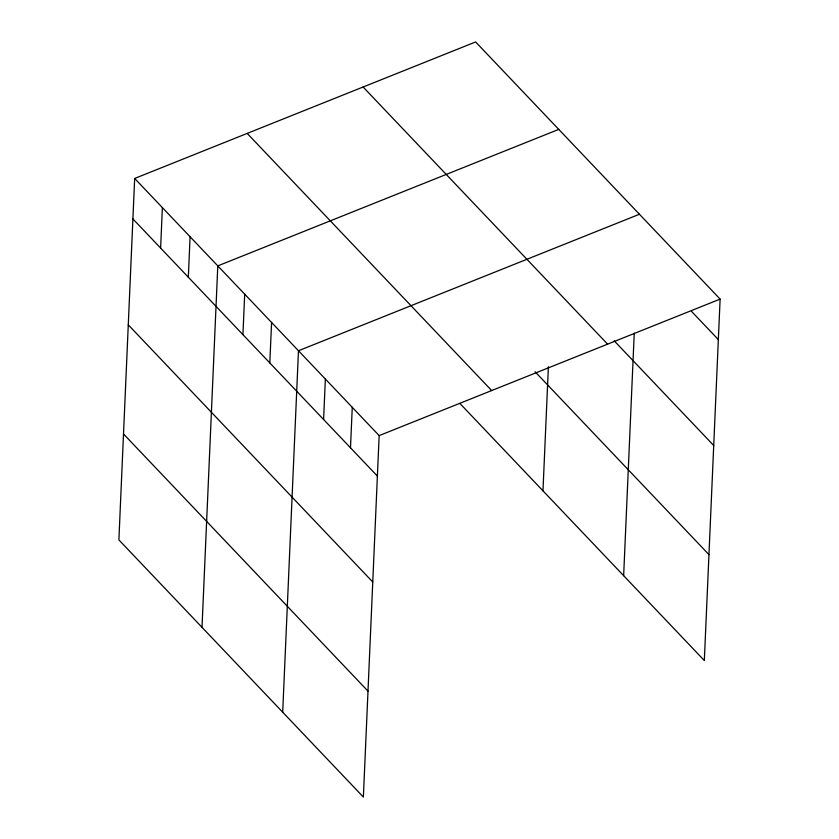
<?xml version="1.0" encoding="UTF-8"?>
<svg xmlns="http://www.w3.org/2000/svg" width="839" height="839" viewBox="0 0 839 839"><rect width="100%" height="100%" fill="white"/><g stroke="black" fill="none" stroke-linecap="round" stroke-linejoin="round"><path stroke-width="1.26" d="M134.67 178.455L118.886 539.896L363.371 797.05L379.155 435.609L134.67 178.455L475.629 41.95L720.114 299.103L704.33 660.545L459.845 403.391M160.616 248.071L162.378 207.6M188.324 277.216L190.086 236.745M202.01 627.331L217.794 265.89L558.753 129.384M242.922 334.646L244.694 294.174M269.812 362.941L271.584 322.459M282.691 712.185L298.474 350.744L639.433 214.249M323.602 419.51L325.364 379.029M350.492 447.795L352.265 407.324M542.969 490.825L548.391 366.716M623.65 575.69L634.242 333.177M379.155 435.609L720.114 299.103M691.451 311.3L718.341 339.585M614.211 340.844L713.716 445.499M363.109 86.994L607.593 344.147M535.083 371.74L708.955 554.631M247.19 133.401L491.675 390.565M132.908 218.927L377.393 476.091M128.283 324.85L372.768 582.004M123.511 433.973L367.996 691.137"/></g></svg>
